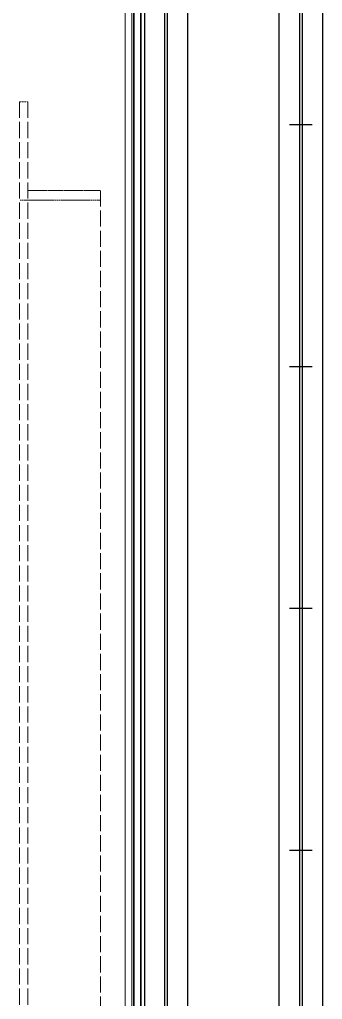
# Model space of a CAD drawing. Header units: millimetres. Extents: x 2711 to 34823, y 3042 to 25750.
# Drawn here: x 14854 to 15079, y 13038 to 13767 of the extents above; entities that cross this region are included whole.
import ezdxf

# ---------------------------------------------------------------- set-up
doc = ezdxf.new("R2010")
doc.units = ezdxf.units.MM
doc.linetypes.add('CENTER', pattern=[2, 1.25, -0.25, 0.25, -0.25])
doc.linetypes.add('DASHED', pattern=[15, 12, -3])
doc.layers.add('center', color=1, linetype='CENTER')

# ---------------------------------------------------------------- blocks, each defined once
blk = doc.blocks.new('A$C637D7238')
at = {"color": 7, "linetype": 'DASHED', "lineweight": 13}
for p, q in [((973.35, 2530), (973.35, 10)), ((978.35, 2530), (978.35, 10)), ((980, 2530), (980, 10)), ((895, 2348.22), (895, 1662.01)), ((901, 2348.22), (901, 1662.01)), ((955, 2282.29), (955, 1596.09))]:
    blk.add_line(p, q, dxfattribs=at)
at = {"color": 7, "lineweight": 13}
for p, q in [((973.35, 2525), (973.35, 15)), ((978.35, 2525), (978.35, 15))]:
    blk.add_line(p, q, dxfattribs=at)
at = {"color": 7, "lineweight": 35}
for p, q in [((980, 2530), (980, 10)), ((985, 2530), (985, 10))]:
    blk.add_line(p, q, dxfattribs=at)
at = {"color": 7, "linetype": 'DASHED', "lineweight": 13, "ltscale": 0.01}
blk.add_line((895, 2348.22), (901, 2348.22), dxfattribs=at)
at = {"color": 7, "linetype": 'DASHED', "lineweight": 13, "ltscale": 0.09}
blk.add_line((901, 2282.29), (955, 2282.29), dxfattribs=at)
at = {"color": 7, "linetype": 'DASHED', "lineweight": 13, "ltscale": 0.1}
blk.add_line((955, 2274.97), (895, 2274.97), dxfattribs=at)
blk = doc.blocks.new('A$C7585302F')
for p, q in [((1085, 9.5), (1085, 2715.5)), ((1100, 9.5), (1100, 2715.5)), ((1100, 9.5), (1100, 2715.5))]:
    blk.add_line(p, q)
blk = doc.blocks.new('A$C30E44EA2')
for p, q in [((0, 9.5), (0, 2715.5)), ((0, 9.5), (0, 2715.5)), ((15, 9.5), (15, 2715.5))]:
    blk.add_line(p, q)
blk = doc.blocks.new('A$C1AFF22E1')
for p, q in [((9.5, 2966), (9.5, 0)), ((24.5, 2966), (24.5, 0))]:
    blk.add_line(p, q)
at = {"layer": 'center'}
for p, q in [((17, 2573), (0, 2573)), ((17, 2393), (0, 2393)), ((17, 2213), (0, 2213)), ((17, 2033), (0, 2033))]:
    blk.add_line(p, q, dxfattribs=at)
blk = doc.blocks.new('A$C7FE17281')
for p, q in [((1100, 2966), (1100, 0)), ((1085, 0), (1085, 2935.83))]:
    blk.add_line(p, q)
at = {"layer": 'center'}
for p, q in [((1109.5, 2573), (1092.5, 2573)), ((1109.5, 2393), (1092.5, 2393)), ((1109.5, 2213), (1092.5, 2213)), ((1109.5, 2033), (1092.5, 2033))]:
    blk.add_line(p, q, dxfattribs=at)
blk = doc.blocks.new('1')
at = {"color": 2}
for name, p in [('A$C7FE17281', (13962.05, 11115.45)), ('A$C1AFF22E1', (15054.55, 11115.45))]:
    blk.add_blockref(name, p, dxfattribs=at)
at = {"color": 7}
for name, p in [('A$C7585302F', (13862.05, 11341.95)), ('A$C30E44EA2', (14964.05, 11341.95)), ('A$C637D7238', (13959.05, 11357.45))]:
    blk.add_blockref(name, p, dxfattribs=at)

msp = doc.modelspace()

# ---------------------------------------------------------------- block references
msp.add_blockref('1', (0, 0))

doc.saveas('drawing.dxf')
